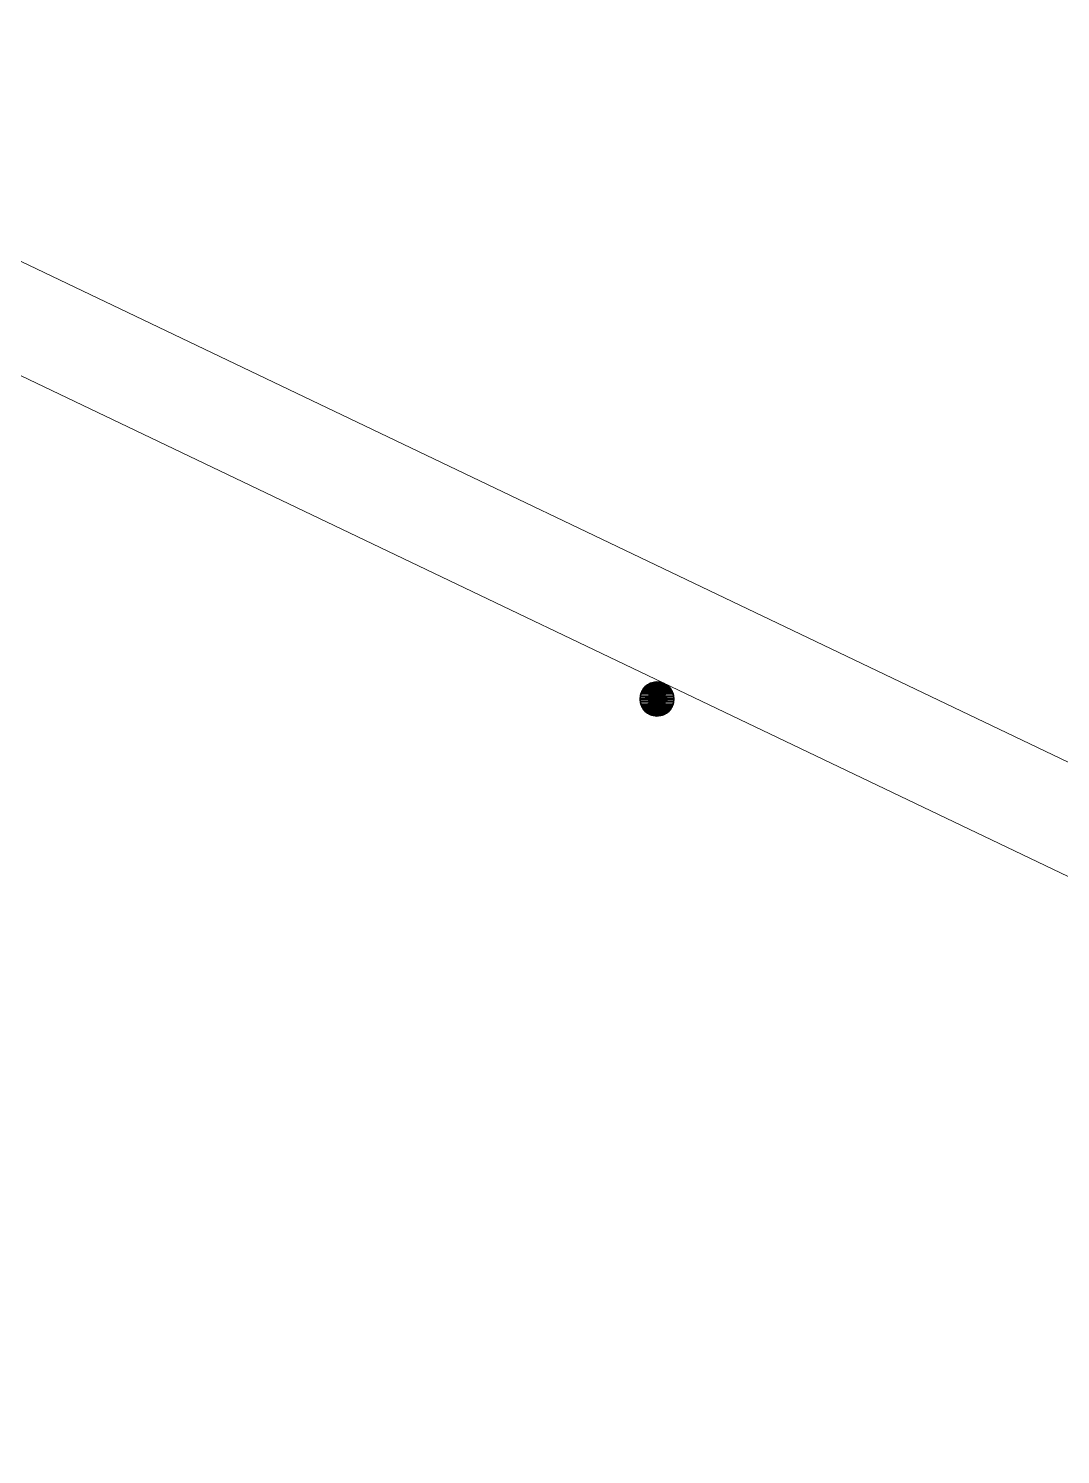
# Model space of a CAD drawing. Header units: centimetres. Extents: x 402 to 3875, y 442 to 2267.
# Drawn here: x 2672.5 to 2822.8, y 857.4 to 1065.1 of the extents above; entities that cross this region are included whole.
import ezdxf

# ---------------------------------------------------------------- set-up
doc = ezdxf.new("R2010")
doc.units = ezdxf.units.CM
doc.layers.add('Columns of the Existing Mesh Walls', color=250, linetype='Continuous')

# ---------------------------------------------------------------- blocks, each defined once
blk = doc.blocks.new('Group_1')
at = {"layer": 'Columns of the Existing Mesh Walls', "lineweight": 20}
for p, q in [((1169.79, 2363.2), (1170.02, 2363.63)), ((1169.79, 2363.2, 190), (1170.02, 2363.63)), ((1169.79, 2363.2, 190), (1170.02, 2363.63, 190)), ((1169.93, 2363.49), (1169.84, 2363.33)), ((1170.03, 2363.65), (1169.93, 2363.49)), ((1170.02, 2363.63), (1170.33, 2364.01)), ((1170.02, 2363.63, 190), (1170.33, 2364.01)), ((1170.02, 2363.63, 190), (1170.33, 2364.01, 190)), ((1170.02, 2363.63), (1170.02, 2363.63, 190)), ((1170.14, 2363.8), (1170.03, 2363.65)), ((1170.26, 2363.94), (1170.14, 2363.8)), ((1170.4, 2364.07), (1170.26, 2363.94)), ((1170.33, 2364.01), (1170.71, 2364.32)), ((1170.33, 2364.01, 190), (1170.71, 2364.32)), ((1170.33, 2364.01, 190), (1170.71, 2364.32, 190)), ((1170.33, 2364.01), (1170.33, 2364.01, 190)), ((1170.54, 2364.2), (1170.4, 2364.07)), ((1170.69, 2364.31), (1170.54, 2364.2)), ((1170.85, 2364.41), (1170.69, 2364.31)), ((1170.71, 2364.32), (1171.14, 2364.55)), ((1170.71, 2364.32, 190), (1171.14, 2364.55)), ((1170.71, 2364.32, 190), (1171.14, 2364.55, 190)), ((1170.71, 2364.32), (1170.71, 2364.32, 190)), ((1171.01, 2364.49), (1170.85, 2364.41)), ((1171.18, 2364.57), (1171.01, 2364.49)), ((1171.14, 2364.55), (1172.1, 2364.74)), ((1171.14, 2364.55, 190), (1172.1, 2364.74)), ((1171.14, 2364.55, 190), (1172.1, 2364.74, 190)), ((1171.14, 2364.55), (1171.14, 2364.55, 190)), ((1171.36, 2364.63), (1171.18, 2364.57)), ((1171.54, 2364.68), (1171.36, 2364.63)), ((1171.72, 2364.71), (1171.54, 2364.68)), ((1171.91, 2364.73), (1171.72, 2364.71)), ((1172.1, 2364.74), (1171.91, 2364.73)), ((1172.28, 2364.73), (1172.1, 2364.74)), ((1172.1, 2364.74), (1173.05, 2364.55)), ((1172.1, 2364.74), (1172.1, 2364.74, 190)), ((1172.1, 2364.74, 190), (1173.05, 2364.55)), ((1172.1, 2364.74, 190), (1173.05, 2364.55, 190)), ((1172.47, 2364.71), (1172.28, 2364.73)), ((1172.65, 2364.68), (1172.47, 2364.71)), ((1172.83, 2364.63), (1172.65, 2364.68)), ((1173.01, 2364.57), (1172.83, 2364.63)), ((1173.18, 2364.49), (1173.01, 2364.57)), ((1173.05, 2364.55), (1173.49, 2364.32)), ((1173.05, 2364.55), (1173.05, 2364.55, 190)), ((1173.05, 2364.55, 190), (1173.49, 2364.32)), ((1173.05, 2364.55, 190), (1173.49, 2364.32, 190)), ((1173.35, 2364.41), (1173.18, 2364.49)), ((1173.51, 2364.31), (1173.35, 2364.41)), ((1173.49, 2364.32), (1173.86, 2364.01)), ((1173.49, 2364.32), (1173.49, 2364.32, 190)), ((1173.49, 2364.32, 190), (1173.86, 2364.01)), ((1173.49, 2364.32, 190), (1173.86, 2364.01, 190)), ((1173.66, 2364.2), (1173.51, 2364.31)), ((1173.8, 2364.07), (1173.66, 2364.2)), ((1173.93, 2363.94), (1173.8, 2364.07)), ((1173.86, 2364.01), (1174.18, 2363.63)), ((1173.86, 2364.01), (1173.86, 2364.01, 190)), ((1173.86, 2364.01, 190), (1174.18, 2363.63)), ((1173.86, 2364.01, 190), (1174.18, 2363.63, 190)), ((1174.05, 2363.8), (1173.93, 2363.94)), ((1174.16, 2363.65), (1174.05, 2363.8)), ((1174.26, 2363.49), (1174.16, 2363.65)), ((1174.18, 2363.63), (1174.41, 2363.2)), ((1174.18, 2363.63), (1174.18, 2363.63, 190)), ((1174.18, 2363.63, 190), (1174.41, 2363.2)), ((1174.18, 2363.63, 190), (1174.41, 2363.2, 190)), ((1174.35, 2363.33), (1174.26, 2363.49)), ((1169.6, 2362.24), (1169.79, 2363.2)), ((1169.6, 2362.24, 190), (1169.79, 2363.2)), ((1169.6, 2362.24, 190), (1169.79, 2363.2, 190)), ((1169.62, 2362.61), (1169.6, 2362.43)), ((1169.6, 2362.43), (1169.6, 2362.24)), ((1169.6, 2362.24), (1169.6, 2362.05)), ((1169.79, 2361.28), (1169.6, 2362.24)), ((1169.79, 2361.28, 190), (1169.6, 2362.24)), ((1169.6, 2362.24), (1169.6, 2362.24, 190)), ((1169.79, 2361.28, 190), (1169.6, 2362.24, 190)), ((1169.6, 2362.05), (1169.62, 2361.87)), ((1169.66, 2362.8), (1169.62, 2362.61)), ((1169.62, 2361.87), (1169.66, 2361.68)), ((1169.71, 2362.98), (1169.66, 2362.8)), ((1169.66, 2361.68), (1169.71, 2361.5)), ((1169.77, 2363.15), (1169.71, 2362.98)), ((1169.71, 2361.5), (1169.77, 2361.33)), ((1169.84, 2363.33), (1169.77, 2363.15)), ((1169.79, 2363.2), (1169.79, 2363.2, 190)), ((1174.42, 2363.15), (1174.35, 2363.33)), ((1174.41, 2363.2), (1174.6, 2362.24)), ((1174.41, 2363.2), (1174.41, 2363.2, 190)), ((1174.41, 2363.2, 190), (1174.6, 2362.24)), ((1174.41, 2363.2, 190), (1174.6, 2362.24, 190)), ((1174.6, 2362.24), (1174.41, 2361.28)), ((1174.6, 2362.24, 190), (1174.41, 2361.28)), ((1174.6, 2362.24, 190), (1174.41, 2361.28, 190)), ((1174.49, 2362.98), (1174.42, 2363.15)), ((1174.42, 2361.33), (1174.49, 2361.5)), ((1174.53, 2362.8), (1174.49, 2362.98)), ((1174.49, 2361.5), (1174.53, 2361.68)), ((1174.57, 2362.61), (1174.53, 2362.8)), ((1174.53, 2361.68), (1174.57, 2361.87)), ((1174.59, 2362.43), (1174.57, 2362.61)), ((1174.57, 2361.87), (1174.59, 2362.05)), ((1174.6, 2362.24), (1174.59, 2362.43)), ((1174.59, 2362.05), (1174.6, 2362.24)), ((1174.6, 2362.24), (1174.6, 2362.24, 190)), ((1169.77, 2361.33), (1169.84, 2361.16)), ((1170.02, 2360.85), (1169.79, 2361.28)), ((1170.02, 2360.85, 190), (1169.79, 2361.28)), ((1169.79, 2361.28), (1169.79, 2361.28, 190)), ((1170.02, 2360.85, 190), (1169.79, 2361.28, 190)), ((1169.84, 2361.16), (1169.93, 2360.99)), ((1169.93, 2360.99), (1170.03, 2360.83)), ((1170.33, 2360.47), (1170.02, 2360.85)), ((1170.33, 2360.47, 190), (1170.02, 2360.85)), ((1170.02, 2360.85), (1170.02, 2360.85, 190)), ((1170.33, 2360.47, 190), (1170.02, 2360.85, 190)), ((1170.03, 2360.83), (1170.14, 2360.68)), ((1170.14, 2360.68), (1170.26, 2360.54)), ((1170.26, 2360.54), (1170.4, 2360.41)), ((1170.71, 2360.16), (1170.33, 2360.47)), ((1170.33, 2360.47), (1170.33, 2360.47, 190)), ((1170.71, 2360.16, 190), (1170.33, 2360.47)), ((1170.71, 2360.16, 190), (1170.33, 2360.47, 190)), ((1170.4, 2360.41), (1170.54, 2360.29)), ((1170.54, 2360.29), (1170.69, 2360.18)), ((1170.69, 2360.18), (1170.85, 2360.08)), ((1171.14, 2359.93), (1170.71, 2360.16)), ((1171.14, 2359.93, 190), (1170.71, 2360.16)), ((1170.71, 2360.16), (1170.71, 2360.16, 190)), ((1171.14, 2359.93, 190), (1170.71, 2360.16, 190)), ((1170.85, 2360.08), (1171.01, 2359.99)), ((1171.01, 2359.99), (1171.18, 2359.91)), ((1172.1, 2359.74), (1171.14, 2359.93)), ((1172.1, 2359.74, 190), (1171.14, 2359.93)), ((1171.14, 2359.93), (1171.14, 2359.93, 190)), ((1172.1, 2359.74, 190), (1171.14, 2359.93, 190)), ((1171.18, 2359.91), (1171.36, 2359.85)), ((1171.36, 2359.85), (1171.54, 2359.8)), ((1171.54, 2359.8), (1171.72, 2359.77)), ((1171.72, 2359.77), (1171.91, 2359.75)), ((1171.91, 2359.75), (1172.1, 2359.74)), ((1173.05, 2359.93), (1172.1, 2359.74)), ((1173.05, 2359.93, 190), (1172.1, 2359.74)), ((1173.05, 2359.93, 190), (1172.1, 2359.74, 190)), ((1172.1, 2359.74), (1172.28, 2359.75)), ((1172.1, 2359.74), (1172.1, 2359.74, 190)), ((1172.28, 2359.75), (1172.47, 2359.77)), ((1172.47, 2359.77), (1172.65, 2359.8)), ((1172.65, 2359.8), (1172.83, 2359.85)), ((1172.83, 2359.85), (1173.01, 2359.91)), ((1173.01, 2359.91), (1173.18, 2359.99)), ((1173.49, 2360.16), (1173.05, 2359.93)), ((1173.49, 2360.16, 190), (1173.05, 2359.93)), ((1173.49, 2360.16, 190), (1173.05, 2359.93, 190)), ((1173.05, 2359.93), (1173.05, 2359.93, 190)), ((1173.18, 2359.99), (1173.35, 2360.08)), ((1173.35, 2360.08), (1173.51, 2360.18)), ((1173.86, 2360.47), (1173.49, 2360.16)), ((1173.86, 2360.47, 190), (1173.49, 2360.16)), ((1173.86, 2360.47, 190), (1173.49, 2360.16, 190)), ((1173.49, 2360.16), (1173.49, 2360.16, 190)), ((1173.51, 2360.18), (1173.66, 2360.29)), ((1173.66, 2360.29), (1173.8, 2360.41)), ((1173.8, 2360.41), (1173.93, 2360.54)), ((1174.18, 2360.85), (1173.86, 2360.47)), ((1174.18, 2360.85, 190), (1173.86, 2360.47)), ((1174.18, 2360.85, 190), (1173.86, 2360.47, 190)), ((1173.86, 2360.47), (1173.86, 2360.47, 190)), ((1173.93, 2360.54), (1174.05, 2360.68)), ((1174.05, 2360.68), (1174.16, 2360.83)), ((1174.16, 2360.83), (1174.26, 2360.99)), ((1174.41, 2361.28), (1174.18, 2360.85)), ((1174.41, 2361.28, 190), (1174.18, 2360.85)), ((1174.41, 2361.28, 190), (1174.18, 2360.85, 190)), ((1174.18, 2360.85), (1174.18, 2360.85, 190)), ((1174.26, 2360.99), (1174.35, 2361.16)), ((1174.35, 2361.16), (1174.42, 2361.33)), ((1174.41, 2361.28), (1174.41, 2361.28, 190))]:
    blk.add_line(p, q, dxfattribs=at)
at = {"layer": 'Columns of the Existing Mesh Walls', "color": 250, "lineweight": 20}
for points in [[(1683.97, 3473.09, 0), (36.01, 27.35, 0)], [(1697.51, 3466.62, 0), (49.55, 20.88, 0)]]:
    blk.add_polyline3d(points, dxfattribs=at)
at = {"layer": 'Columns of the Existing Mesh Walls', "lineweight": 20}
blk.add_polyline3d([(1174.6, 2362.24, 0), (1174.52, 2362.86, 0), (1174.29, 2363.45, 0), (1173.92, 2363.95, 0), (1173.44, 2364.35, 0), (1172.87, 2364.62, 0), (1172.25, 2364.74, 0), (1171.63, 2364.7, 0), (1171.03, 2364.5, 0), (1170.5, 2364.17, 0), (1170.07, 2363.71, 0), (1169.77, 2363.16, 0), (1169.62, 2362.55, 0), (1169.62, 2361.93, 0), (1169.77, 2361.32, 0), (1170.07, 2360.77, 0), (1170.5, 2360.31, 0), (1171.03, 2359.98, 0), (1171.63, 2359.79, 0), (1172.25, 2359.75, 0), (1172.87, 2359.86, 0), (1173.44, 2360.13, 0), (1173.92, 2360.53, 0), (1174.29, 2361.04, 0), (1174.52, 2361.62, 0), (1174.6, 2362.24, 0)], close=True, dxfattribs=at)
mesh = blk.add_polyface(dxfattribs=at)
corners = [(1169.6, 2362.05), (1169.6, 2362.43), (1169.6, 2362.24), (1169.62, 2361.87), (1169.62, 2362.61), (1169.66, 2361.68), (1169.66, 2362.8), (1169.71, 2361.5), (1169.71, 2362.98), (1169.77, 2361.33), (1169.77, 2363.15), (1169.84, 2361.16), (1169.84, 2363.33), (1169.93, 2360.99), (1169.93, 2363.49), (1170.03, 2360.83), (1170.03, 2363.65), (1170.14, 2360.68), (1170.14, 2363.8), (1170.26, 2360.54), (1170.26, 2363.94), (1170.4, 2360.41), (1170.4, 2364.07), (1170.54, 2360.29), (1170.54, 2364.2), (1170.69, 2360.18), (1170.69, 2364.31), (1170.85, 2360.08), (1170.85, 2364.41), (1171.01, 2359.99), (1171.01, 2364.49), (1171.18, 2359.91), (1171.18, 2364.57), (1171.36, 2359.85), (1171.36, 2364.63), (1171.54, 2359.8), (1171.54, 2364.68), (1171.72, 2359.77), (1171.72, 2364.71), (1171.91, 2359.75), (1171.91, 2364.73), (1172.1, 2359.74), (1172.1, 2364.74), (1172.28, 2359.75), (1172.28, 2364.73), (1172.47, 2359.77), (1172.47, 2364.71), (1172.65, 2359.8), (1172.65, 2364.68), (1172.83, 2359.85), (1172.83, 2364.63), (1173.01, 2359.91), (1173.01, 2364.57), (1173.18, 2359.99), (1173.18, 2364.49), (1173.35, 2360.08), (1173.35, 2364.41), (1173.51, 2360.18), (1173.51, 2364.31), (1173.66, 2360.29), (1173.66, 2364.2), (1173.8, 2360.41), (1173.8, 2364.07), (1173.93, 2360.54), (1173.93, 2363.94), (1174.05, 2360.68), (1174.05, 2363.8), (1174.16, 2360.83), (1174.16, 2363.65), (1174.26, 2360.99), (1174.26, 2363.49), (1174.35, 2361.16), (1174.35, 2363.33), (1174.42, 2361.33), (1174.42, 2363.15), (1174.49, 2361.5), (1174.49, 2362.98), (1174.53, 2361.68), (1174.53, 2362.8), (1174.57, 2361.87), (1174.57, 2362.61), (1174.59, 2362.05), (1174.59, 2362.43), (1174.6, 2362.24)]
mesh.append_faces([[corners[k] for k in face] for face in [(0, 1, 2), (82, 81, 83)]], dxfattribs={"vtx0": -1})
mesh.append_faces([[corners[k] for k in face] for face in [(1, 3, 4), (4, 5, 6), (6, 7, 8), (8, 9, 10), (10, 11, 12), (12, 13, 14), (14, 15, 16), (16, 17, 18), (18, 19, 20), (20, 21, 22), (22, 23, 24), (24, 25, 26), (26, 27, 28), (28, 29, 30), (30, 31, 32), (32, 33, 34), (34, 35, 36), (36, 37, 38), (38, 39, 40), (40, 41, 42), (42, 43, 44), (44, 45, 46), (46, 47, 48), (48, 49, 50), (50, 51, 52), (52, 53, 54), (54, 55, 56), (56, 57, 58), (58, 59, 60), (60, 61, 62), (62, 63, 64), (64, 65, 66), (66, 67, 68), (68, 69, 70), (70, 71, 72), (72, 73, 74), (74, 75, 76), (76, 77, 78), (78, 79, 80), (80, 81, 82)]], dxfattribs={"vtx0": -1, "vtx1": -1})
mesh.append_faces([[corners[k] for k in face] for face in [(1, 0, 3), (4, 3, 5), (6, 5, 7), (8, 7, 9), (10, 9, 11), (12, 11, 13), (14, 13, 15), (16, 15, 17), (18, 17, 19), (20, 19, 21), (22, 21, 23), (24, 23, 25), (26, 25, 27), (28, 27, 29), (30, 29, 31), (32, 31, 33), (34, 33, 35), (36, 35, 37), (38, 37, 39), (40, 39, 41), (42, 41, 43), (44, 43, 45), (46, 45, 47), (48, 47, 49), (50, 49, 51), (52, 51, 53), (54, 53, 55), (56, 55, 57), (58, 57, 59), (60, 59, 61), (62, 61, 63), (64, 63, 65), (66, 65, 67), (68, 67, 69), (70, 69, 71), (72, 71, 73), (74, 73, 75), (76, 75, 77), (78, 77, 79), (80, 79, 81)]], dxfattribs={"vtx0": -1, "vtx2": -1})
mesh = blk.add_polyface(dxfattribs=at)
corners = [(1169.79, 2363.2), (1169.79, 2361.28), (1169.6, 2362.24), (1170.02, 2363.63), (1170.02, 2360.85), (1170.33, 2364.01), (1170.33, 2360.47), (1170.71, 2364.32), (1170.71, 2360.16), (1171.14, 2364.55), (1171.14, 2359.93), (1172.1, 2364.74), (1172.1, 2359.74), (1173.05, 2364.55), (1173.05, 2359.93), (1173.49, 2364.32), (1173.49, 2360.16), (1173.86, 2364.01), (1173.86, 2360.47), (1174.18, 2363.63), (1174.18, 2360.85), (1174.41, 2363.2), (1174.41, 2361.28), (1174.6, 2362.24)]
mesh.append_faces([[corners[k] for k in face] for face in [(0, 1, 2), (22, 21, 23)]], dxfattribs={"vtx0": -1})
mesh.append_faces([[corners[k] for k in face] for face in [(1, 3, 4), (4, 5, 6), (6, 7, 8), (8, 9, 10), (10, 11, 12), (12, 13, 14), (14, 15, 16), (16, 17, 18), (18, 19, 20), (20, 21, 22)]], dxfattribs={"vtx0": -1, "vtx1": -1})
mesh.append_faces([[corners[k] for k in face] for face in [(1, 0, 3), (4, 3, 5), (6, 5, 7), (8, 7, 9), (10, 9, 11), (12, 11, 13), (14, 13, 15), (16, 15, 17), (18, 17, 19), (20, 19, 21)]], dxfattribs={"vtx0": -1, "vtx2": -1})
at = {"layer": 'Columns of the Existing Mesh Walls', "lineweight": 25}
mesh = blk.add_polyface(dxfattribs=at)
corners = [(1169.79, 2361.28, 190), (1169.79, 2363.2, 190), (1169.6, 2362.24, 190), (1170.02, 2360.85, 190), (1170.02, 2363.63, 190), (1170.33, 2360.47, 190), (1170.33, 2364.01, 190), (1170.71, 2360.16, 190), (1170.71, 2364.32, 190), (1171.14, 2359.93, 190), (1171.14, 2364.55, 190), (1172.1, 2359.74, 190), (1172.1, 2364.74, 190), (1173.05, 2359.93, 190), (1173.05, 2364.55, 190), (1173.49, 2360.16, 190), (1173.49, 2364.32, 190), (1173.86, 2360.47, 190), (1173.86, 2364.01, 190), (1174.18, 2360.85, 190), (1174.18, 2363.63, 190), (1174.41, 2361.28, 190), (1174.41, 2363.2, 190), (1174.6, 2362.24, 190)]
mesh.append_faces([[corners[k] for k in face] for face in [(0, 1, 2), (22, 21, 23)]], dxfattribs={"vtx0": -1})
mesh.append_faces([[corners[k] for k in face] for face in [(1, 3, 4), (4, 5, 6), (6, 7, 8), (8, 9, 10), (10, 11, 12), (12, 13, 14), (14, 15, 16), (16, 17, 18), (18, 19, 20), (20, 21, 22)]], dxfattribs={"vtx0": -1, "vtx1": -1})
mesh.append_faces([[corners[k] for k in face] for face in [(1, 0, 3), (4, 3, 5), (6, 5, 7), (8, 7, 9), (10, 9, 11), (12, 11, 13), (14, 13, 15), (16, 15, 17), (18, 17, 19), (20, 19, 21)]], dxfattribs={"vtx0": -1, "vtx2": -1})
at = {"layer": 'Columns of the Existing Mesh Walls', "lineweight": 20}
mesh = blk.add_polyface(dxfattribs=at)
corners = [(1170.02, 2363.63), (1169.79, 2363.2), (1169.79, 2363.2, 190)]
mesh.append_faces([[corners[k] for k in face] for face in [(0, 1, 2)]])
mesh = blk.add_polyface(dxfattribs=at)
corners = [(1170.02, 2363.63), (1169.79, 2363.2, 190), (1170.02, 2363.63, 190)]
mesh.append_faces([[corners[k] for k in face] for face in [(0, 1, 2)]])
mesh = blk.add_polyface(dxfattribs=at)
corners = [(1170.33, 2364.01), (1170.02, 2363.63), (1170.02, 2363.63, 190)]
mesh.append_faces([[corners[k] for k in face] for face in [(0, 1, 2)]])
mesh = blk.add_polyface(dxfattribs=at)
corners = [(1170.33, 2364.01), (1170.02, 2363.63, 190), (1170.33, 2364.01, 190)]
mesh.append_faces([[corners[k] for k in face] for face in [(0, 1, 2)]])
mesh = blk.add_polyface(dxfattribs=at)
corners = [(1170.33, 2364.01, 190), (1170.71, 2364.32), (1170.33, 2364.01)]
mesh.append_faces([[corners[k] for k in face] for face in [(0, 1, 2)]])
mesh = blk.add_polyface(dxfattribs=at)
corners = [(1170.71, 2364.32, 190), (1170.71, 2364.32), (1170.33, 2364.01, 190)]
mesh.append_faces([[corners[k] for k in face] for face in [(0, 1, 2)]])
mesh = blk.add_polyface(dxfattribs=at)
corners = [(1170.71, 2364.32, 190), (1171.14, 2364.55), (1170.71, 2364.32)]
mesh.append_faces([[corners[k] for k in face] for face in [(0, 1, 2)]])
mesh = blk.add_polyface(dxfattribs=at)
corners = [(1171.14, 2364.55, 190), (1171.14, 2364.55), (1170.71, 2364.32, 190)]
mesh.append_faces([[corners[k] for k in face] for face in [(0, 1, 2)]])
mesh = blk.add_polyface(dxfattribs=at)
corners = [(1171.14, 2364.55, 190), (1172.1, 2364.74), (1171.14, 2364.55)]
mesh.append_faces([[corners[k] for k in face] for face in [(0, 1, 2)]])
mesh = blk.add_polyface(dxfattribs=at)
corners = [(1172.1, 2364.74, 190), (1172.1, 2364.74), (1171.14, 2364.55, 190)]
mesh.append_faces([[corners[k] for k in face] for face in [(0, 1, 2)]])
mesh = blk.add_polyface(dxfattribs=at)
corners = [(1172.1, 2364.74, 190), (1173.05, 2364.55), (1172.1, 2364.74)]
mesh.append_faces([[corners[k] for k in face] for face in [(0, 1, 2)]])
mesh = blk.add_polyface(dxfattribs=at)
corners = [(1173.05, 2364.55, 190), (1173.05, 2364.55), (1172.1, 2364.74, 190)]
mesh.append_faces([[corners[k] for k in face] for face in [(0, 1, 2)]])
mesh = blk.add_polyface(dxfattribs=at)
corners = [(1173.05, 2364.55, 190), (1173.49, 2364.32), (1173.05, 2364.55)]
mesh.append_faces([[corners[k] for k in face] for face in [(0, 1, 2)]])
mesh = blk.add_polyface(dxfattribs=at)
corners = [(1173.49, 2364.32, 190), (1173.49, 2364.32), (1173.05, 2364.55, 190)]
mesh.append_faces([[corners[k] for k in face] for face in [(0, 1, 2)]])
mesh = blk.add_polyface(dxfattribs=at)
corners = [(1173.49, 2364.32, 190), (1173.86, 2364.01), (1173.49, 2364.32)]
mesh.append_faces([[corners[k] for k in face] for face in [(0, 1, 2)]])
mesh = blk.add_polyface(dxfattribs=at)
corners = [(1173.86, 2364.01, 190), (1173.86, 2364.01), (1173.49, 2364.32, 190)]
mesh.append_faces([[corners[k] for k in face] for face in [(0, 1, 2)]])
mesh = blk.add_polyface(dxfattribs=at)
corners = [(1173.86, 2364.01, 190), (1174.18, 2363.63), (1173.86, 2364.01)]
mesh.append_faces([[corners[k] for k in face] for face in [(0, 1, 2)]])
mesh = blk.add_polyface(dxfattribs=at)
corners = [(1173.86, 2364.01, 190), (1174.18, 2363.63, 190), (1174.18, 2363.63)]
mesh.append_faces([[corners[k] for k in face] for face in [(0, 1, 2)]])
mesh = blk.add_polyface(dxfattribs=at)
corners = [(1174.18, 2363.63, 190), (1174.41, 2363.2), (1174.18, 2363.63)]
mesh.append_faces([[corners[k] for k in face] for face in [(0, 1, 2)]])
mesh = blk.add_polyface(dxfattribs=at)
corners = [(1174.18, 2363.63, 190), (1174.41, 2363.2, 190), (1174.41, 2363.2)]
mesh.append_faces([[corners[k] for k in face] for face in [(0, 1, 2)]])
mesh = blk.add_polyface(dxfattribs=at)
corners = [(1169.79, 2363.2), (1169.6, 2362.24), (1169.6, 2362.24, 190)]
mesh.append_faces([[corners[k] for k in face] for face in [(0, 1, 2)]])
mesh = blk.add_polyface(dxfattribs=at)
corners = [(1169.79, 2363.2), (1169.6, 2362.24, 190), (1169.79, 2363.2, 190)]
mesh.append_faces([[corners[k] for k in face] for face in [(0, 1, 2)]])
mesh = blk.add_polyface(dxfattribs=at)
corners = [(1169.6, 2362.24), (1169.79, 2361.28), (1169.79, 2361.28, 190)]
mesh.append_faces([[corners[k] for k in face] for face in [(0, 1, 2)]])
mesh = blk.add_polyface(dxfattribs=at)
corners = [(1169.6, 2362.24), (1169.79, 2361.28, 190), (1169.6, 2362.24, 190)]
mesh.append_faces([[corners[k] for k in face] for face in [(0, 1, 2)]])
mesh = blk.add_polyface(dxfattribs=at)
corners = [(1174.41, 2363.2, 190), (1174.6, 2362.24), (1174.41, 2363.2)]
mesh.append_faces([[corners[k] for k in face] for face in [(0, 1, 2)]])
mesh = blk.add_polyface(dxfattribs=at)
corners = [(1174.41, 2363.2, 190), (1174.6, 2362.24, 190), (1174.6, 2362.24)]
mesh.append_faces([[corners[k] for k in face] for face in [(0, 1, 2)]])
mesh = blk.add_polyface(dxfattribs=at)
corners = [(1174.6, 2362.24, 190), (1174.41, 2361.28), (1174.6, 2362.24)]
mesh.append_faces([[corners[k] for k in face] for face in [(0, 1, 2)]])
mesh = blk.add_polyface(dxfattribs=at)
corners = [(1174.6, 2362.24, 190), (1174.41, 2361.28, 190), (1174.41, 2361.28)]
mesh.append_faces([[corners[k] for k in face] for face in [(0, 1, 2)]])
mesh = blk.add_polyface(dxfattribs=at)
corners = [(1169.79, 2361.28), (1170.02, 2360.85), (1170.02, 2360.85, 190)]
mesh.append_faces([[corners[k] for k in face] for face in [(0, 1, 2)]])
mesh = blk.add_polyface(dxfattribs=at)
corners = [(1169.79, 2361.28), (1170.02, 2360.85, 190), (1169.79, 2361.28, 190)]
mesh.append_faces([[corners[k] for k in face] for face in [(0, 1, 2)]])
mesh = blk.add_polyface(dxfattribs=at)
corners = [(1170.02, 2360.85), (1170.33, 2360.47), (1170.33, 2360.47, 190)]
mesh.append_faces([[corners[k] for k in face] for face in [(0, 1, 2)]])
mesh = blk.add_polyface(dxfattribs=at)
corners = [(1170.02, 2360.85), (1170.33, 2360.47, 190), (1170.02, 2360.85, 190)]
mesh.append_faces([[corners[k] for k in face] for face in [(0, 1, 2)]])
mesh = blk.add_polyface(dxfattribs=at)
corners = [(1170.71, 2360.16, 190), (1170.33, 2360.47), (1170.71, 2360.16)]
mesh.append_faces([[corners[k] for k in face] for face in [(0, 1, 2)]])
mesh = blk.add_polyface(dxfattribs=at)
corners = [(1170.33, 2360.47, 190), (1170.33, 2360.47), (1170.71, 2360.16, 190)]
mesh.append_faces([[corners[k] for k in face] for face in [(0, 1, 2)]])
mesh = blk.add_polyface(dxfattribs=at)
corners = [(1171.14, 2359.93, 190), (1170.71, 2360.16), (1171.14, 2359.93)]
mesh.append_faces([[corners[k] for k in face] for face in [(0, 1, 2)]])
mesh = blk.add_polyface(dxfattribs=at)
corners = [(1170.71, 2360.16, 190), (1170.71, 2360.16), (1171.14, 2359.93, 190)]
mesh.append_faces([[corners[k] for k in face] for face in [(0, 1, 2)]])
mesh = blk.add_polyface(dxfattribs=at)
corners = [(1172.1, 2359.74, 190), (1171.14, 2359.93), (1172.1, 2359.74)]
mesh.append_faces([[corners[k] for k in face] for face in [(0, 1, 2)]])
mesh = blk.add_polyface(dxfattribs=at)
corners = [(1171.14, 2359.93, 190), (1171.14, 2359.93), (1172.1, 2359.74, 190)]
mesh.append_faces([[corners[k] for k in face] for face in [(0, 1, 2)]])
mesh = blk.add_polyface(dxfattribs=at)
corners = [(1173.05, 2359.93, 190), (1172.1, 2359.74), (1173.05, 2359.93)]
mesh.append_faces([[corners[k] for k in face] for face in [(0, 1, 2)]])
mesh = blk.add_polyface(dxfattribs=at)
corners = [(1172.1, 2359.74, 190), (1172.1, 2359.74), (1173.05, 2359.93, 190)]
mesh.append_faces([[corners[k] for k in face] for face in [(0, 1, 2)]])
mesh = blk.add_polyface(dxfattribs=at)
corners = [(1173.49, 2360.16, 190), (1173.05, 2359.93), (1173.49, 2360.16)]
mesh.append_faces([[corners[k] for k in face] for face in [(0, 1, 2)]])
mesh = blk.add_polyface(dxfattribs=at)
corners = [(1173.05, 2359.93, 190), (1173.05, 2359.93), (1173.49, 2360.16, 190)]
mesh.append_faces([[corners[k] for k in face] for face in [(0, 1, 2)]])
mesh = blk.add_polyface(dxfattribs=at)
corners = [(1173.86, 2360.47, 190), (1173.49, 2360.16), (1173.86, 2360.47)]
mesh.append_faces([[corners[k] for k in face] for face in [(0, 1, 2)]])
mesh = blk.add_polyface(dxfattribs=at)
corners = [(1173.49, 2360.16, 190), (1173.49, 2360.16), (1173.86, 2360.47, 190)]
mesh.append_faces([[corners[k] for k in face] for face in [(0, 1, 2)]])
mesh = blk.add_polyface(dxfattribs=at)
corners = [(1174.18, 2360.85, 190), (1173.86, 2360.47), (1174.18, 2360.85)]
mesh.append_faces([[corners[k] for k in face] for face in [(0, 1, 2)]])
mesh = blk.add_polyface(dxfattribs=at)
corners = [(1174.18, 2360.85, 190), (1173.86, 2360.47, 190), (1173.86, 2360.47)]
mesh.append_faces([[corners[k] for k in face] for face in [(0, 1, 2)]])
mesh = blk.add_polyface(dxfattribs=at)
corners = [(1174.41, 2361.28, 190), (1174.18, 2360.85), (1174.41, 2361.28)]
mesh.append_faces([[corners[k] for k in face] for face in [(0, 1, 2)]])
mesh = blk.add_polyface(dxfattribs=at)
corners = [(1174.41, 2361.28, 190), (1174.18, 2360.85, 190), (1174.18, 2360.85)]
mesh.append_faces([[corners[k] for k in face] for face in [(0, 1, 2)]])

msp = doc.modelspace()

# ---------------------------------------------------------------- block references
at = {"layer": 'Columns of the Existing Mesh Walls', "lineweight": 20, "rotation": 270}
msp.add_blockref('Group_1', (401.81, 2139.52), dxfattribs=at)

doc.saveas('drawing.dxf')
